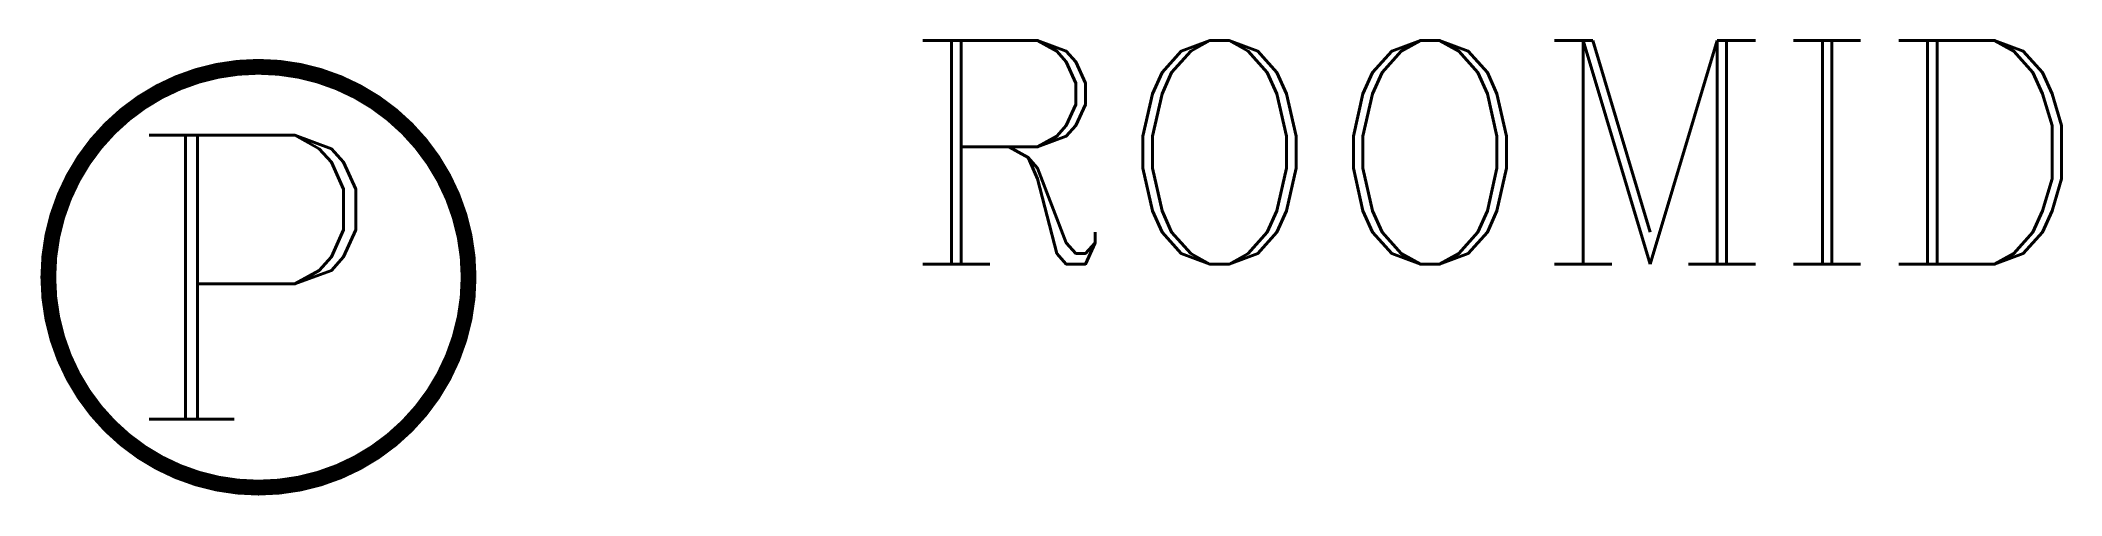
# Model space of a CAD drawing. Header units: inches. Extents: x -10.4 to 85.8, y -10.4 to 11.3.
import ezdxf

# ---------------------------------------------------------------- set-up
doc = ezdxf.new("R2010")
doc.units = ezdxf.units.IN
doc.header["$LTSCALE"] = 48
doc.header["$MEASUREMENT"] = 0
doc.styles.add('WSNotes', font='complex.shx', dxfattribs={"height": 18})

msp = doc.modelspace()

# ---------------------------------------------------------------- texts
at = {"style": 'WSNotes', "flags": 1}
msp.add_attdef('ROOMID', (30.7, 0.626), '', height=10.625, dxfattribs=at)

# ---------------------------------------------------------------- wipeouts: each hides what was drawn before it
msp.add_wipeout([(-10, 10), (10, 10), (10, -10), (-10, -10)])

# ---------------------------------------------------------------- next in the draw order: linework, layer by layer
at = {"linetype": 'Continuous', "const_width": 0.75}
msp.add_lwpolyline([(10, 0, 1), (-10, 0, 1)], format="xyb", close=True, dxfattribs=at)
at = {"linetype": 'Continuous'}
msp.add_circle((0, 0), 10, dxfattribs=at)

# ---------------------------------------------------------------- next in the draw order: texts
at = {"insert": (0, 0), "char_height": 13.5, "width": 10.36759, "attachment_point": 5}
msp.add_mtext('{\\Fcomplex|c0;P}', dxfattribs=at)

doc.saveas('drawing.dxf')
